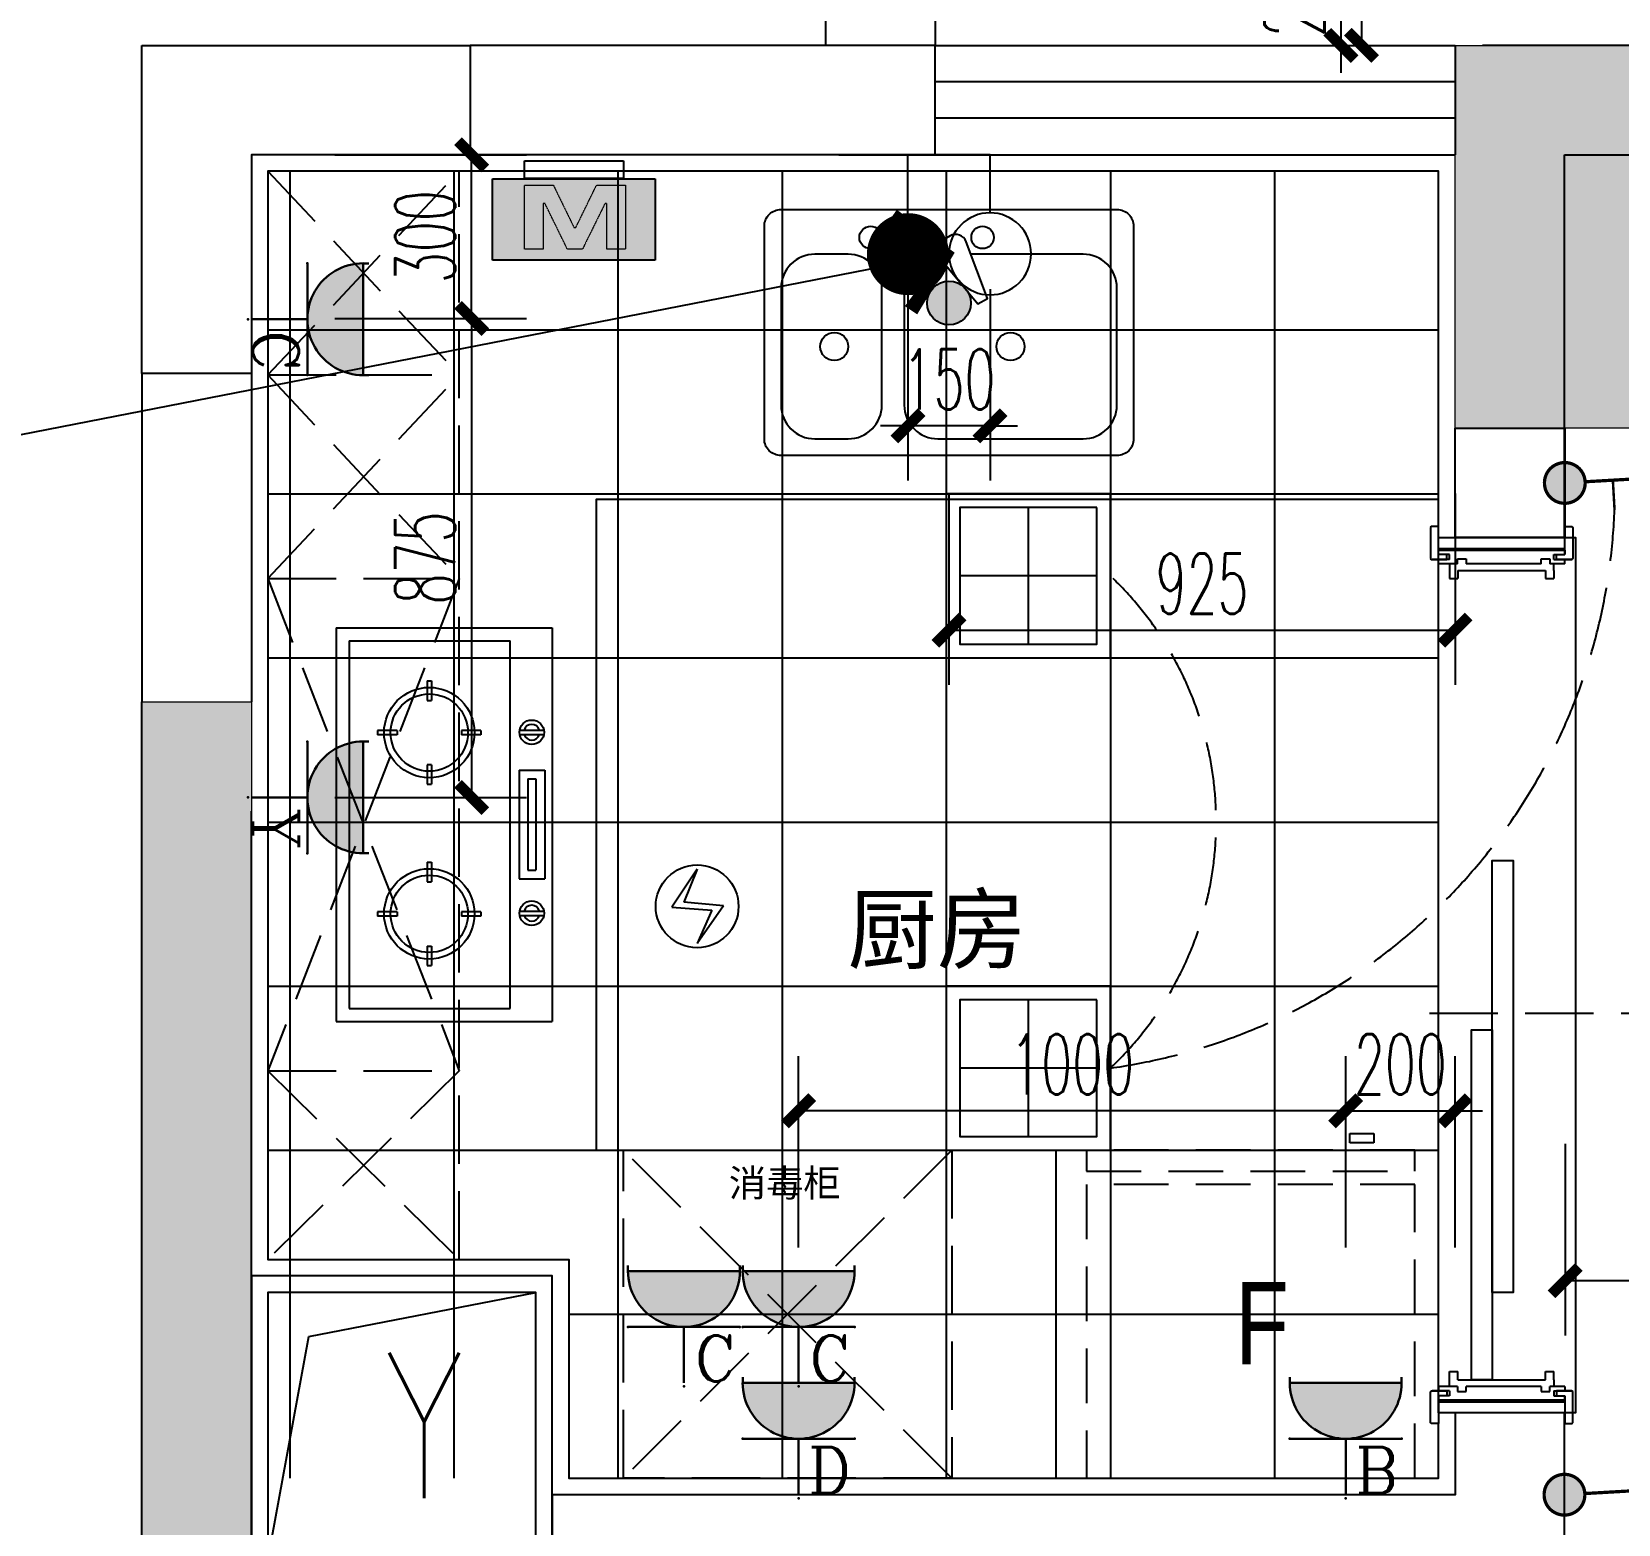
# Model space of a CAD drawing. Extents: x 184967 to 628822, y -100826 to 121332.
# Drawn here: x 392704 to 395604, y 41570 to 44299 of the extents above; entities that cross this region are included whole.
import ezdxf
from ezdxf.enums import TextEntityAlignment as Align

# ---------------------------------------------------------------- set-up
doc = ezdxf.new("R2010")
doc.units = 0
doc.header["$MEASUREMENT"] = 0
for name, pattern in [('__DASH', [0.35, 0.25, -0.1]), ('DASH', [0.35, 0.25, -0.1]), ('DASHED2', [0.375, 0.25, -0.125]), ('HIDDEN', [0.375, 0.25, -0.125])]:
    doc.linetypes.add(name, pattern=pattern)
for name, color, linetype in [('0-固定家具不到顶', 55, 'Continuous'), ('0-活动家具', 55, 'Continuous'), ('0-装饰完成面', 47, 'Continuous'), ('E-排水', 34, 'Continuous'), ('E-给水', 34, 'Continuous'), ('E02-灯具开关连线', 6, 'Continuous'), ('lvtry', 9, 'Continuous'), ('P11-平面门套', 47, 'Continuous'), ('P11-平面门扇', 47, 'Continuous'), ('P13-文字说明', 52, 'Continuous'), ('PUB_TEXT', 7, 'Continuous'), ('T-灯具尺寸', 55, 'Continuous'), ('T03-天花造型', 30, 'Continuous'), ('T05-天花灯具', 51, 'Continuous'), ('WALL', 145, 'Continuous'), ('机电设备', 34, 'HIDDEN'), ('栏杆', 4, 'Continuous'), ('看线', 67, 'Continuous')]:
    doc.layers.add(name, color=color, linetype=linetype)
for name, color, linetype, lineweight in [('4#6#-col-2F~31F$0$COLU', 7, 'Continuous', 0), ('4#6#-col-2F~31F$0$COLU_HATCH', 251, 'Continuous', 0), ('E-插座', 60, 'Continuous', 30)]:
    doc.layers.add(name, color=color, linetype=linetype, lineweight=lineweight)
doc.styles.add('_TCH_LABEL', font='COMPLEX', dxfattribs={"bigfont": 'GBCBIG'})
doc.styles.add('rmhj', font='hj.shx', dxfattribs={"width": 0.8, "bigfont": 'hzdx.shx'})
doc.styles.get("Standard").update_dxf_attribs({"font": 'gbenor.shx', "bigfont": 'gbcbig.shx'})
doc.styles.add('宋体', font='romans.shx', dxfattribs={"height": 2, "bigfont": 'gbcbig.shx'})
doc.styles.add('尺寸标注', font='txt.shx', dxfattribs={"width": 0.6, "height": 110})
doc.styles.add('文字标注', font='')
doc.styles.add('文字说明', font='')
doc.styles.get('文字标注').set_extended_font_data('SimSun')
doc.styles.get('文字说明').set_extended_font_data('Microsoft YaHei')
doc.dimstyles.new('1-50', dxfattribs={"dimscale": 50, "dimtxt": 110, "dimasz": 1, "dimexe": 2, "dimexo": 2, "dimgap": 0.6, "dimtad": 1, "dimdec": 0, "dimrnd": 5, "dimtxsty": '尺寸标注', "dimblk": 'ARCHTICK', "dimcen": 2.5, "dimclrd": 251, "dimclre": 251, "dimclrt": 50, "dimadec": 0, "dimazin": 0, "dimtfac": 1, "dimtdec": 0, "dimtix": 1, "dimtmove": 2, "dimatfit": 3, "dimldrblk": 'DOT', "dimfxl": 1, "dimarcsym": 0})
doc.dimstyles.new('标注', dxfattribs={"dimtxt": 2.5, "dimasz": 1.5, "dimexe": 1.25, "dimexo": 0.625, "dimgap": 0, "dimtad": 1, "dimdsep": 46, "dimtxsty": 'Standard', "dimblk": 'z', "dimcen": 2.5, "dimadec": 0, "dimazin": 0, "dimtm": 1e-09, "dimtfac": 1, "dimtmove": 0, "dimatfit": 3, "dimldrblk": 'z', "dimfxl": 1, "dimarcsym": 0})

# ---------------------------------------------------------------- blocks, each defined once
blk = doc.blocks.new('*U913')
h = blk.add_hatch(color=256)
edge = h.paths.add_edge_path()
edge.add_ellipse((117.7, 211), major_axis=(72.3, 72.3), ratio=1, start_angle=135, end_angle=224.9997)
edge.add_line((117.7, 108.8), (117.7, 108.8))
edge.add_ellipse((117.7, 211), major_axis=(72.3, 72.3), ratio=1, start_angle=225.0003, end_angle=315)
edge.add_line((219.9, 211), (15.5, 211))
for p, q in [((15.5, 221.2), (15.5, 211)), ((219.9, 211), (15.5, 211)), ((219.9, 221.2), (219.9, 211)), ((15.5, 108.8), (219.9, 108.8)), ((117.7, 108.8), (117.7, 6.5))]:
    blk.add_line(p, q)
at = {"extrusion": (0, 0, -1)}
blk.add_ellipse((117.7, 211), major_axis=(72.3, 72.3), ratio=1, start_param=0.785398, end_param=3.926991, dxfattribs=at)
for p in [(15.5, 108.8), (219.9, 108.8), (117.7, 0)]:
    blk.add_point(p)
at = {"style": '_TCH_LABEL', "text_generation_flag": 4}
blk.add_text('P', height=0.00409, dxfattribs=at).set_placement((117.7, 0))
at = {"style": '_TCH_LABEL'}
blk.add_attdef('B', text='', height=84.1, dxfattribs=at).set_placement((174.6, 51.2), align=Align.MIDDLE)
blk = doc.blocks.new('_ArchTick')
at = {"color": 0, "linetype": 'ByBlock', "const_width": 0.4}
blk.add_lwpolyline([(-0.5, -0.5), (0.5, 0.5)], dxfattribs=at)
blk = doc.blocks.new('*D914')
at = {"layer": 'Defpoints', "color": 0, "transparency": 16777216}
for p in [(395305.5, 42325.6), (395105.6, 41623.7), (395305.5, 41623.7)]:
    blk.add_point(p, dxfattribs=at)
at = {"layer": 'E-插座', "color": 251, "lineweight": -2, "transparency": 16777216}
for p, q in [((395105.6, 42075.6), (395105.6, 42425.6)), ((395305.5, 42075.6), (395305.5, 42425.6)), ((395105.6, 42325.6), (395055.6, 42325.6)), ((395105.6, 42325.6), (395305.5, 42325.6)), ((395305.5, 42325.6), (395355.5, 42325.6))]:
    blk.add_line(p, q, dxfattribs=at)
at = {"layer": 'E-插座', "color": 251, "lineweight": -2, "transparency": 16777216, "xscale": 50, "yscale": 50, "zscale": 50}
blk.add_blockref('_ArchTick', (395105.6, 42325.6), dxfattribs=at)
at = {"layer": 'E-插座', "color": 251, "lineweight": -2, "transparency": 16777216, "xscale": 50, "yscale": 50, "zscale": 50, "rotation": 180}
blk.add_blockref('_ArchTick', (395305.5, 42325.6), dxfattribs=at)
at = {"layer": 'E-插座', "color": 50, "transparency": 16777216, "insert": (395205.6, 42410.6), "char_height": 110, "attachment_point": 5, "style": '尺寸标注'}
blk.add_mtext('200', dxfattribs=at)
blk = doc.blocks.new('_Dot')
at = {"color": 0, "linetype": 'ByBlock', "lineweight": -2}
blk.add_line((-0.5, 0), (-1, 0), dxfattribs=at)
at = {"color": 0, "linetype": 'ByBlock', "const_width": 0.5}
blk.add_lwpolyline([(-0.25, 0, 1), (0.25, 0, 1)], format="xyb", close=True, dxfattribs=at)
blk = doc.blocks.new('*D916')
at = {"layer": 'Defpoints', "color": 0, "transparency": 16777216}
for p in [(394764.5, 44473.7), (394355.5, 44273.7), (395096.9, 44273.7)]:
    blk.add_point(p, dxfattribs=at)
at = {"layer": 'E-插座', "color": 251, "lineweight": -2, "transparency": 16777216}
for p, q in [((395096.9, 44473.7), (395096.9, 44523.7)), ((394864.5, 44473.7), (395196.9, 44473.7)), ((395096.9, 44473.7), (395096.9, 44273.7)), ((394846.9, 44273.7), (395196.9, 44273.7)), ((395096.9, 44273.7), (395096.9, 44223.7))]:
    blk.add_line(p, q, dxfattribs=at)
at = {"layer": 'E-插座', "color": 251, "lineweight": -2, "transparency": 16777216, "xscale": 50, "yscale": 50, "zscale": 50}
for p, rotation in [((395096.9, 44473.7), 270), ((395096.9, 44273.7), 90)]:
    blk.add_blockref('_ArchTick', p, dxfattribs=dict(at, rotation=rotation))
at = {"layer": 'E-插座', "color": 50, "transparency": 16777216, "insert": (395011.9, 44373.7), "char_height": 110, "attachment_point": 5, "rotation": 90, "style": '尺寸标注'}
blk.add_mtext('200', dxfattribs=at)
blk = doc.blocks.new('A$C42DA46BE')
h = blk.add_hatch(color=256)
h.dxf.hatch_style = 1
h.paths.add_polyline_path([(184.9, 117.1), (131.9, 117.1), (94.2, 39.8), (90.8, 39.8), (53.1, 117.1), (0, 117.1), (0, 0), (34.2, 0), (34.2, 83.6), (37.7, 83.6), (78.8, 0), (106.2, 0), (147.2, 83.6), (150.7, 83.6), (150.7, 0), (184.9, 0)])
at = {"color": 8, "lineweight": 0}
for p, q in [((53.1, 117.1), (0, 117.1)), ((0, 117.1), (0, 0)), ((90.8, 39.8), (53.1, 117.1)), ((131.9, 117.1), (94.2, 39.8)), ((184.9, 117.1), (131.9, 117.1)), ((184.9, 0), (184.9, 117.1)), ((34.2, 0), (34.2, 83.6)), ((34.2, 83.6), (37.7, 83.6)), ((37.7, 83.6), (78.8, 0)), ((106.2, 0), (147.2, 83.6)), ((147.2, 83.6), (150.7, 83.6)), ((150.7, 83.6), (150.7, 0)), ((94.2, 39.8), (90.8, 39.8)), ((0, 0), (34.2, 0)), ((78.8, 0), (106.2, 0)), ((150.7, 0), (184.9, 0))]:
    blk.add_line(p, q, dxfattribs=at)
blk = doc.blocks.new('*U918')
at = {"color": 167, "ltscale": 400}
for points in [[(1.893, 4.845), (7.766, 4.845), (7.766, 5.888), (1.893, 5.888)], [(9.659, 4.83), (0, 4.83), (0, 0), (9.659, 0)]]:
    blk.add_lwpolyline(points, close=True, dxfattribs=at)
at = {"color": 9, "true_color": 0xc8a7c8}
blk.add_solid([(0, 0), (0, 4.83), (9.659, 0), (9.659, 4.83)], dxfattribs=at)
at = {"xscale": 0.03246852822245483, "yscale": 0.03246852822245483, "zscale": 0.03246852822245483}
blk.add_blockref('A$C42DA46BE', (1.766, 0.641), dxfattribs=at)
blk = doc.blocks.new('*D919')
at = {"layer": 'Defpoints', "color": 0, "transparency": 16777216}
for p in [(394105.5, 42325.6), (394105.5, 41623.7), (395105.6, 41623.7)]:
    blk.add_point(p, dxfattribs=at)
at = {"layer": 'E-插座', "color": 251, "lineweight": -2, "transparency": 16777216}
for p, q in [((394105.5, 42075.6), (394105.5, 42425.6)), ((395105.6, 42075.6), (395105.6, 42425.6)), ((395105.6, 42325.6), (394105.5, 42325.6))]:
    blk.add_line(p, q, dxfattribs=at)
at = {"layer": 'E-插座', "color": 251, "lineweight": -2, "transparency": 16777216, "xscale": 50, "yscale": 50, "zscale": 50, "rotation": 180}
blk.add_blockref('_ArchTick', (394105.5, 42325.6), dxfattribs=at)
at = {"layer": 'E-插座', "color": 251, "lineweight": -2, "transparency": 16777216, "xscale": 50, "yscale": 50, "zscale": 50}
blk.add_blockref('_ArchTick', (395105.6, 42325.6), dxfattribs=at)
at = {"layer": 'E-插座', "color": 50, "transparency": 16777216, "insert": (394605.6, 42410.6), "char_height": 110, "attachment_point": 5, "style": '尺寸标注'}
blk.add_mtext('1000', dxfattribs=at)
blk = doc.blocks.new('*D920')
at = {"layer": 'Defpoints', "color": 0, "transparency": 16777216}
for p in [(393105.5, 44073.7), (393508, 44073.7), (393099, 43774.3)]:
    blk.add_point(p, dxfattribs=at)
at = {"layer": 'E-插座', "color": 251, "lineweight": -2, "transparency": 16777216}
for p, q in [((393258, 44073.7), (393608, 44073.7)), ((393508, 43774.3), (393508, 44073.7)), ((393258, 43774.3), (393608, 43774.3))]:
    blk.add_line(p, q, dxfattribs=at)
at = {"layer": 'E-插座', "color": 251, "lineweight": -2, "transparency": 16777216, "xscale": 50, "yscale": 50, "zscale": 50}
for p, rotation in [((393508, 44073.7), 90), ((393508, 43774.3), 270)]:
    blk.add_blockref('_ArchTick', p, dxfattribs=dict(at, rotation=rotation))
at = {"layer": 'E-插座', "color": 50, "transparency": 16777216, "insert": (393423, 43924), "char_height": 110, "attachment_point": 5, "rotation": 90, "style": '尺寸标注'}
blk.add_mtext('300', dxfattribs=at)
blk = doc.blocks.new('*D921')
at = {"layer": 'Defpoints', "color": 0, "transparency": 16777216}
for p in [(393099, 43774.3), (393105.5, 42898.7), (393508, 42898.7)]:
    blk.add_point(p, dxfattribs=at)
at = {"layer": 'E-插座', "color": 251, "lineweight": -2, "transparency": 16777216}
for p, q in [((393258, 43774.3), (393608, 43774.3)), ((393508, 43774.3), (393508, 42898.7)), ((393258, 42898.7), (393608, 42898.7))]:
    blk.add_line(p, q, dxfattribs=at)
at = {"layer": 'E-插座', "color": 251, "lineweight": -2, "transparency": 16777216, "xscale": 50, "yscale": 50, "zscale": 50}
for p, rotation in [((393508, 43774.3), 90), ((393508, 42898.7), 270)]:
    blk.add_blockref('_ArchTick', p, dxfattribs=dict(at, rotation=rotation))
at = {"layer": 'E-插座', "color": 50, "transparency": 16777216, "insert": (393423, 43336.5), "char_height": 110, "attachment_point": 5, "rotation": 90, "style": '尺寸标注'}
blk.add_mtext('875', dxfattribs=at)
blk = doc.blocks.new('A$C425A3D1E')
for p, q in [((0.6, 403.1), (0.6, 150)), ((182.3, 276.6), (0.6, 276.6)), ((0.6, 126.6), (0.6, 276.6)), ((0.6, 253.1), (0.6, 0)), ((106.7, 126.6), (0, 126.6))]:
    blk.add_line(p, q)
at = {"const_width": 75}
blk.add_lwpolyline([(182.3, 314.1, -1), (182.3, 239.1, -1)], format="xyb", close=True, dxfattribs=at)
blk.add_circle((181.7, 126.6), 75)
for start, end in [(90, 270), (270, 90)]:
    blk.add_arc((182.3, 276.6), 28.1, start, end)
blk = doc.blocks.new('*D961')
at = {"layer": 'Defpoints', "color": 0, "linetype": 'ByBlock', "transparency": 16777216}
for p in [(394380.5, 44043.7), (395305.5, 44043.7), (395305.5, 43204.5)]:
    blk.add_point(p, dxfattribs=at)
at = {"layer": 'E-给水', "color": 251, "lineweight": -2, "transparency": 16777216}
for p, q in [((394380.5, 43454.5), (394380.5, 43104.5)), ((395305.5, 43454.5), (395305.5, 43104.5)), ((394380.5, 43204.5), (395305.5, 43204.5))]:
    blk.add_line(p, q, dxfattribs=at)
at = {"layer": 'E-给水', "color": 251, "linetype": 'ByBlock', "lineweight": -2, "transparency": 16777216, "xscale": 50, "yscale": 50, "zscale": 50, "rotation": 180}
blk.add_blockref('_ArchTick', (394380.5, 43204.5), dxfattribs=at)
at = {"layer": 'E-给水', "color": 251, "linetype": 'ByBlock', "lineweight": -2, "transparency": 16777216, "xscale": 50, "yscale": 50, "zscale": 50}
blk.add_blockref('_ArchTick', (395305.5, 43204.5), dxfattribs=at)
at = {"layer": 'E-给水', "color": 50, "linetype": 'ByBlock', "transparency": 16777216, "insert": (394843, 43289.5), "char_height": 110, "attachment_point": 5, "style": '尺寸标注'}
blk.add_mtext('925', dxfattribs=at)
blk = doc.blocks.new('*D962')
at = {"layer": 'Defpoints', "color": 0, "linetype": 'ByBlock', "transparency": 16777216}
for p in [(394355, 44573.7), (394355.5, 44273.7), (395134.5, 44273.7)]:
    blk.add_point(p, dxfattribs=at)
at = {"layer": 'E-给水', "color": 251, "lineweight": -2, "transparency": 16777216}
for p, q in [((394884.5, 44573.7), (395234.5, 44573.7)), ((395134.5, 44573.7), (395134.5, 44273.7)), ((394884.5, 44273.7), (395234.5, 44273.7))]:
    blk.add_line(p, q, dxfattribs=at)
at = {"layer": 'E-给水', "color": 251, "linetype": 'ByBlock', "lineweight": -2, "transparency": 16777216, "xscale": 50, "yscale": 50, "zscale": 50}
for p, rotation in [((395134.5, 44573.7), 90), ((395134.5, 44273.7), 270)]:
    blk.add_blockref('_ArchTick', p, dxfattribs=dict(at, rotation=rotation))
at = {"layer": 'E-给水', "color": 50, "linetype": 'ByBlock', "transparency": 16777216, "insert": (395049.5, 44423.7), "char_height": 110, "attachment_point": 5, "rotation": 90, "style": '尺寸标注'}
blk.add_mtext('300', dxfattribs=at)
blk = doc.blocks.new('*D963')
at = {"layer": 'Defpoints', "color": 0, "linetype": 'ByBlock', "transparency": 16777216}
for p in [(394305.5, 44043.7), (394455.5, 44043.7), (394305.5, 43578)]:
    blk.add_point(p, dxfattribs=at)
at = {"layer": 'E-给水', "color": 251, "lineweight": -2, "transparency": 16777216}
for p, q in [((394305.5, 43828), (394305.5, 43478)), ((394455.5, 43828), (394455.5, 43478)), ((394305.5, 43578), (394255.5, 43578)), ((394455.5, 43578), (394305.5, 43578)), ((394455.5, 43578), (394505.5, 43578))]:
    blk.add_line(p, q, dxfattribs=at)
at = {"layer": 'E-给水', "color": 251, "linetype": 'ByBlock', "lineweight": -2, "transparency": 16777216, "xscale": 50, "yscale": 50, "zscale": 50}
blk.add_blockref('_ArchTick', (394305.5, 43578), dxfattribs=at)
at = {"layer": 'E-给水', "color": 251, "linetype": 'ByBlock', "lineweight": -2, "transparency": 16777216, "xscale": 50, "yscale": 50, "zscale": 50, "rotation": 180}
blk.add_blockref('_ArchTick', (394455.5, 43578), dxfattribs=at)
at = {"layer": 'E-给水', "color": 50, "linetype": 'ByBlock', "transparency": 16777216, "insert": (394380.5, 43663), "char_height": 110, "attachment_point": 5, "style": '尺寸标注'}
blk.add_mtext('150', dxfattribs=at)
blk = doc.blocks.new('A$C409C086C')
h = blk.add_hatch(color=251)
h.dxf.hatch_style = 1
h.paths.add_polyline_path([(63.9, 0, 1), (-63.9, 0, 1)])
blk.add_circle((0, 0), 63.9)
blk = doc.blocks.new('z')
blk.add_line((0, 0), (-1, 0))
blk.add_lwpolyline([(-1.171, 1.173, 0.36, 0.21, 0), (0, 0, 0.21, 0.36, 0), (-1.171, -1.173, 0.36, 0.36, 0)], format="xyseb")
blk = doc.blocks.new('DSDS')
at = {"color": 8}
for p, q in [((0, 125), (0, -125)), ((-125, 0), (125, 0))]:
    blk.add_line(p, q, dxfattribs=at)
at = {"ltscale": 0.1}
blk.add_lwpolyline([(-150, 150), (150, 150), (150, -150), (-150, -150)], close=True, dxfattribs=at)
at = {"color": 8}
blk.add_lwpolyline([(-125, 125), (125, 125), (125, -125), (-125, -125)], close=True, dxfattribs=at)
blk = doc.blocks.new('paiqi44')
for p, q in [((0, 1.133), (-0.769, -0.02)), ((0, 1.133), (-0.401, 0.125)), ((0.803, 0.018), (-0.401, 0.125)), ((0.803, 0.018), (0, -1.133)), ((-0.769, -0.02), (0.452, -0.116)), ((0.452, -0.116), (0, -1.133))]:
    blk.add_line(p, q)
blk.add_circle((0, 0), 1.261)
blk = doc.blocks.new('*D993')
at = {"layer": 'Defpoints', "color": 0, "linetype": 'ByBlock', "transparency": 16777216}
for p in [(395506.6, 42503.5), (396856.1, 42503.5), (395506.6, 42015)]:
    blk.add_point(p, dxfattribs=at)
at = {"layer": 'T-灯具尺寸', "color": 251, "lineweight": -2, "transparency": 16777216}
for p, q in [((395506.6, 42265), (395506.6, 41915)), ((396856.1, 42265), (396856.1, 41915)), ((396856.1, 42015), (395506.6, 42015))]:
    blk.add_line(p, q, dxfattribs=at)
at = {"layer": 'T-灯具尺寸', "color": 251, "linetype": 'ByBlock', "lineweight": -2, "transparency": 16777216, "xscale": 50, "yscale": 50, "zscale": 50, "rotation": 180}
blk.add_blockref('_ArchTick', (395506.6, 42015), dxfattribs=at)
at = {"layer": 'T-灯具尺寸', "color": 251, "linetype": 'ByBlock', "lineweight": -2, "transparency": 16777216, "xscale": 50, "yscale": 50, "zscale": 50}
blk.add_blockref('_ArchTick', (396856.1, 42015), dxfattribs=at)
at = {"layer": 'T-灯具尺寸', "color": 50, "linetype": 'ByBlock', "transparency": 16777216, "insert": (396181.3, 42100), "char_height": 110, "attachment_point": 5, "style": '尺寸标注'}
blk.add_mtext('1350', dxfattribs=at)
blk = doc.blocks.new('*U1049')
h = blk.add_hatch(color=256)
edge = h.paths.add_edge_path()
edge.add_arc((0, 0), 62.1, 277.7801, 322.7801, ccw=False)
edge.add_arc((0, 0), 62.1, 232.7801, 277.7801, ccw=False)
edge.add_arc((0, 0), 62.1, 187.7801, 232.7801, ccw=False)
edge.add_arc((0, 0), 62.1, 142.7801, 187.7801, ccw=False)
edge.add_arc((0, 0), 62.1, 97.7801, 142.7801, ccw=False)
edge.add_arc((0, 0), 62.1, 412.7801, 457.7801, ccw=False)
edge.add_arc((0, 0), 62.1, 367.7801, 412.7801, ccw=False)
edge.add_arc((0, 0), 62.1, 322.7801, 367.7801, ccw=False)
for points, const_width in [([(-8.4, 61.5), (-35.7, 261), (51.3, 272.9)], 9.94), ([(59.5, 213.4), (-27.5, 201.5)], 7.5), ([(70.1, 157.5), (-16.9, 145.6)], 7.5)]:
    blk.add_lwpolyline(points, dxfattribs=dict(const_width=const_width))
at = {"const_width": 9.94}
blk.add_lwpolyline([(49.5, -37.6, -0.198912), (8.4, -61.5, -0.198912), (-37.6, -49.5, -0.198912), (-61.5, -8.4, -0.198912), (-49.5, 37.6, -0.198912), (-8.4, 61.5, -0.198912), (37.6, 49.5, -0.198912), (61.5, 8.4, -0.198912)], format="xyb", close=True, dxfattribs=at)
blk = doc.blocks.new('*U1050')
h = blk.add_hatch(color=256)
edge = h.paths.add_edge_path()
edge.add_arc((0, 0), 62.1, 277.7801, 322.7801, ccw=False)
edge.add_arc((0, 0), 62.1, 232.7801, 277.7801, ccw=False)
edge.add_arc((0, 0), 62.1, 187.7801, 232.7801, ccw=False)
edge.add_arc((0, 0), 62.1, 142.7801, 187.7801, ccw=False)
edge.add_arc((0, 0), 62.1, 97.7801, 142.7801, ccw=False)
edge.add_arc((0, 0), 62.1, 412.7801, 457.7801, ccw=False)
edge.add_arc((0, 0), 62.1, 367.7801, 412.7801, ccw=False)
edge.add_arc((0, 0), 62.1, 322.7801, 367.7801, ccw=False)
for points, const_width in [([(-8.4, 61.5), (-35.7, 261), (51.3, 272.9)], 9.94), ([(59.5, 213.4), (-27.5, 201.5)], 7.5)]:
    blk.add_lwpolyline(points, dxfattribs=dict(const_width=const_width))
at = {"const_width": 9.94}
blk.add_lwpolyline([(49.5, -37.6, -0.198912), (8.4, -61.5, -0.198912), (-37.6, -49.5, -0.198912), (-61.5, -8.4, -0.198912), (-49.5, 37.6, -0.198912), (-8.4, 61.5, -0.198912), (37.6, 49.5, -0.198912), (61.5, 8.4, -0.198912)], format="xyb", close=True, dxfattribs=at)
blk = doc.blocks.new('*D1051')
at = {"layer": 'Defpoints', "color": 0, "linetype": 'ByBlock', "transparency": 16777216}
for p in [(395505.5, 41773.7), (395910, 41773.7), (395505.5, 41623.7)]:
    blk.add_point(p, dxfattribs=at)
at = {"layer": 'E02-灯具开关连线', "color": 251, "lineweight": -2, "transparency": 16777216}
for p, q in [((395910, 41773.7), (395910, 41823.7)), ((395660, 41773.7), (396010, 41773.7)), ((395910, 41623.7), (395910, 41773.7)), ((395660, 41623.7), (396010, 41623.7)), ((395910, 41623.7), (395910, 41573.7))]:
    blk.add_line(p, q, dxfattribs=at)
at = {"layer": 'E02-灯具开关连线', "color": 251, "linetype": 'ByBlock', "lineweight": -2, "transparency": 16777216, "xscale": 50, "yscale": 50, "zscale": 50}
for p, rotation in [((395910, 41773.7), 270), ((395910, 41623.7), 90)]:
    blk.add_blockref('_ArchTick', p, dxfattribs=dict(at, rotation=rotation))
at = {"layer": 'E02-灯具开关连线', "color": 50, "linetype": 'ByBlock', "transparency": 16777216, "insert": (395825, 41698.7), "char_height": 110, "attachment_point": 5, "rotation": 90, "style": '尺寸标注'}
blk.add_mtext('150', dxfattribs=at)
blk = doc.blocks.new('A$C59110635')
at = {"layer": 'lvtry', "ltscale": 10000}
for p, q in [((54.9, 539), (470, 620)), ((-20, 130), (54.9, 539))]:
    blk.add_line(p, q, dxfattribs=at)
for points in [[(-50, 100), (500, 100), (500, 650), (-50, 650)], [(-20, 130), (470, 130), (470, 620), (-20, 620)]]:
    blk.add_lwpolyline(points, close=True, dxfattribs=at)
at = {"layer": 'PUB_TEXT', "style": '宋体', "width": 0.7}
blk.add_text('Y', height=265.8, dxfattribs=at).set_placement((193.9, 243.8))
blk = doc.blocks.new('720X395煤气灶')
for p, q in [((360, 0), (-360, 0)), ((-360, 0), (-360, -395)), ((360, 0), (360, -395)), ((360, -395), (-360, -395))]:
    blk.add_line(p, q)
at = {"color": 251}
for p, q in [((336.2, -23.8), (-336.2, -23.8)), ((-336.2, -23.8), (-336.2, -318.2)), ((336.2, -23.8), (336.2, -318.2)), ((-159, -75.6), (-166.9, -75.6)), ((-166.9, -111.3), (-166.9, -75.6)), ((-159, -111.3), (-159, -75.6)), ((172.5, -75.6), (164.6, -75.6)), ((164.6, -111.3), (164.6, -75.6)), ((172.5, -111.3), (172.5, -75.6)), ((-159, -111.3), (-166.9, -111.3)), ((172.5, -111.3), (164.6, -111.3)), ((-221.7, -166.1), (-257.4, -166.1)), ((-257.4, -166.1), (-257.4, -174)), ((-221.7, -166.1), (-221.7, -174)), ((-68.4, -166.1), (-104.2, -166.1)), ((-104.2, -166.1), (-104.2, -174)), ((-68.4, -166.1), (-68.4, -174)), ((109.8, -166.1), (74.1, -166.1)), ((74.1, -166.1), (74.1, -174)), ((109.8, -174), (109.8, -166.1)), ((227.3, -166.1), (227.3, -174)), ((263, -166.1), (227.3, -166.1)), ((263, -166.1), (263, -174)), ((-221.7, -174), (-257.4, -174)), ((-68.4, -174), (-104.2, -174)), ((109.8, -174), (74.1, -174)), ((263, -174), (227.3, -174)), ((-166.9, -264.5), (-166.9, -228.8)), ((-159, -228.8), (-166.9, -228.8)), ((-159, -264.5), (-159, -228.8)), ((164.6, -264.5), (164.6, -228.8)), ((172.5, -228.8), (164.6, -228.8)), ((172.5, -264.5), (172.5, -228.8)), ((-159, -264.5), (-166.9, -264.5)), ((172.5, -264.5), (164.6, -264.5)), ((-336.2, -318.2), (336.2, -318.2)), ((-165.9, -335.3), (-165.9, -379.4)), ((-158, -335.3), (-158, -379.4)), ((99.6, -334.1), (-98.9, -334.1)), ((-98.9, -334.1), (-98.9, -381)), ((99.6, -334.1), (99.6, -381)), ((165.1, -335.3), (165.1, -379.4)), ((173, -335.3), (173, -379.4)), ((83.7, -350), (-83, -350)), ((-83, -350), (-83, -365.1)), ((83.7, -365.1), (-83, -365.1)), ((83.7, -350), (83.7, -365.1)), ((99.6, -381), (-98.9, -381))]:
    blk.add_line(p, q, dxfattribs=at)
for centre, radius in [((-162.9, -170.1), 82.6), ((-162.9, -170.1), 70.7), ((168.5, -170.1), 82.6), ((168.5, -170.1), 70.7), ((-161.8, -357.4), 22.4), ((169.1, -357.4), 22.4)]:
    blk.add_circle(centre, radius, dxfattribs=at)
for centre, start, end in [((-161.8, -357.4), 106.3425, 253.6575), ((-161.8, -357.4), 285.5089, 74.4911), ((169.1, -357.4), 106.3425, 253.6575), ((169.1, -357.4), 285.5089, 74.4911)]:
    blk.add_arc(centre, 14.5, start, end, dxfattribs=at)
blk = doc.blocks.new('做成ACAD TuKuai0349')
at = {"linetype": 'Continuous'}
for points in [[(-306.8, 450), (306.8, 450, -0.414214), (337.5, 419.3), (337.5, 30.7, -0.414214), (306.8, 0), (-306.8, 0, -0.414214), (-337.5, 30.7), (-337.5, 419.3, -0.414214), (-306.8, 450, -1)], [(-17.8, 362.7), (52.5, 277.2), (70.2, 287.5), (31.4, 391.1, 0.463455), (2, 401.6), (-12.3, 393.4, 0.463454), (-17.8, 362.7, 0.472033)]]:
    blk.add_lwpolyline(points, format="xyb", dxfattribs=at)
at = {"color": 250}
for points in [[(-306.8, 306.8), (-306.8, 92, 0.414214), (-245.5, 30.7), (-184.1, 30.7, 0.414214), (-122.7, 92), (-122.7, 306.8, 0.414214), (-184.1, 368.2), (-245.5, 368.2, 0.414214), (-306.8, 306.8, 1)], [(-21.1, 368.2, 0.411323), (-81.8, 306.8), (-81.8, 92, 0.414214), (-20.5, 30.7), (245.5, 30.7, 0.414214), (306.8, 92), (306.8, 306.8, 0.414214), (245.5, 368.2), (40, 368.2)]]:
    blk.add_lwpolyline(points, format="xyb", dxfattribs=at)
at = {"linetype": 'Continuous'}
for centre in [(-143.2, 398.9), (-61.4, 398.9), (61.4, 398.9)]:
    blk.add_circle(centre, 20.5, dxfattribs=at)
at = {"color": 250}
for centre in [(-209.7, 199.4), (112.5, 199.4)]:
    blk.add_circle(centre, 25.6, dxfattribs=at)
blk = doc.blocks.new('*U886')
at = {"layer": 'P11-平面门套', "ltscale": 200}
for p, q in [((36.6, 180), (35, 178.4)), ((35, 178.4), (35, 150)), ((35, 145), (35, 177)), ((93.4, 180), (36.6, 180)), ((95, 178.4), (93.4, 180)), ((95, 165), (95, 178.4)), ((0, 145), (0, 130)), ((27, 145), (0, 145)), ((27, 145), (15, 145)), ((27, 165), (35, 165)), ((27, 130.8), (27, 165)), ((35, 150), (43, 150)), ((35, 145), (44, 145)), ((43, 150), (44, 151)), ((44, 145), (44, 165)), ((44, 165), (95, 165)), ((52, -65.5), (52, 165)), ((52, 165), (52, -65.5)), ((55, 165), (55, -65.5)), ((15, 130), (0, 130)), ((15, 130), (15, -30.5)), ((27, 130.8), (36, 130.8)), ((36, 130.8), (36, 114.8)), ((27, -22.1), (27, 114.8)), ((36, 114.8), (27, 114.8)), ((27, -22.1), (36, -22.1)), ((36, -22.1), (36, -38.1)), ((0, -30.5), (0, -45.5)), ((15, -30.5), (0, -30.5)), ((15, -45.5), (0, -45.5)), ((15, -45.5), (15, -45.5)), ((15, -45.5), (27, -45.5)), ((27, -65.5), (27, -38.1)), ((36, -38.1), (27, -38.1)), ((35, -45.5), (35, -78.9)), ((35, -45.5), (44, -45.5)), ((35, -50.5), (43, -50.5)), ((35, -78.5), (35, -50.5)), ((43, -50.5), (44, -51.5)), ((44, -45.5), (44, -65.5)), ((27, -65.5), (35, -65.5)), ((36.6, -80.5), (35, -78.9)), ((93.4, -80.5), (36.6, -80.5)), ((44, -65.5), (95, -65.5)), ((52, -65.5), (44, -65.5)), ((95, -78.9), (93.4, -80.5)), ((95, -65.5), (95, -78.9))]:
    blk.add_line(p, q, dxfattribs=at)
at = {"layer": 'P11-平面门套'}
blk.add_line((74.9, 165), (74.9, -65.5), dxfattribs=at)
blk = doc.blocks.new('*U887')
at = {"layer": 'P11-平面门套', "ltscale": 200}
for p, q in [((36.6, 180), (35, 178.4)), ((35, 178.4), (35, 150)), ((35, 145), (35, 177)), ((93.4, 180), (36.6, 180)), ((95, 178.4), (93.4, 180)), ((95, 165), (95, 178.4)), ((0, 145), (0, 130)), ((27, 145), (0, 145)), ((27, 145), (15, 145)), ((27, 165), (35, 165)), ((27, 130.8), (27, 165)), ((35, 150), (43, 150)), ((35, 145), (44, 145)), ((43, 150), (44, 151)), ((44, 145), (44, 165)), ((44, 165), (95, 165)), ((52, -65.5), (52, 165)), ((52, 165), (52, -65.5)), ((55, 165), (55, -65.5)), ((15, 130), (0, 130)), ((15, 130), (15, -30.5)), ((27, 130.8), (36, 130.8)), ((36, 130.8), (36, 114.8)), ((27, -22.1), (27, 114.8)), ((36, 114.8), (27, 114.8)), ((27, -22.1), (36, -22.1)), ((36, -22.1), (36, -38.1)), ((0, -30.5), (0, -45.5)), ((15, -30.5), (0, -30.5)), ((15, -45.5), (0, -45.5)), ((15, -45.5), (15, -45.5)), ((15, -45.5), (27, -45.5)), ((27, -65.5), (27, -38.1)), ((36, -38.1), (27, -38.1)), ((35, -45.5), (35, -78.9)), ((35, -45.5), (44, -45.5)), ((35, -50.5), (43, -50.5)), ((35, -78.5), (35, -50.5)), ((43, -50.5), (44, -51.5)), ((44, -45.5), (44, -65.5)), ((27, -65.5), (35, -65.5)), ((36.6, -80.5), (35, -78.9)), ((93.4, -80.5), (36.6, -80.5)), ((44, -65.5), (95, -65.5)), ((52, -65.5), (44, -65.5)), ((95, -78.9), (93.4, -80.5)), ((95, -65.5), (95, -78.9))]:
    blk.add_line(p, q, dxfattribs=at)
at = {"layer": 'P11-平面门套'}
blk.add_line((74.9, 165), (74.9, -65.5), dxfattribs=at)
blk = doc.blocks.new('bimgbg')
at = {"linetype": 'DASHED2', "ltscale": 400}
for p, q in [((494831.1, -275154.3), (494231.1, -275154.3)), ((494231.1, -275154.3), (494231.1, -275691.8)), ((494831.1, -275691.8), (494831.1, -275154.3)), ((494231.1, -275691.8), (494831.1, -275691.8)), ((494831.1, -275716.1), (494231.1, -275716.1)), ((494231.1, -275716.1), (494231.1, -275754.3)), ((494831.1, -275754.3), (494831.1, -275716.1)), ((494231.1, -275754.3), (494831.1, -275754.3)), ((494305.8, -275767.5), (494349.6, -275767.5)), ((494305.8, -275785), (494305.8, -275767.5)), ((494349.6, -275767.5), (494349.6, -275785)), ((494349.6, -275785), (494305.8, -275785))]:
    blk.add_line(p, q, dxfattribs=at)
blk = doc.blocks.new('A$C27C70A97')
at = {"rotation": 270}
blk.add_blockref('bimgbg', (275785, 494831.1), dxfattribs=at)
at = {"style": 'rmhj', "width": 0.8}
blk.add_text('F', height=150, rotation=90, dxfattribs=at).set_placement((422, 271.8))

msp = doc.modelspace()

# ---------------------------------------------------------------- hatches: boundary and pattern name
at = {"layer": '4#6#-col-2F~31F$0$COLU_HATCH'}
for points in [[(395755.5, 44273.7), (395755.5, 44073.7), (395755.5, 44073.7), (395755.5, 43573.7), (395305.5, 43573.7), (395305.5, 44273.7)], [(393105.5, 43073.7), (393105.5, 41473.7), (393655.5, 41473.7), (393655.5, 41173.7), (392905.5, 41173.7), (392905.5, 43073.7)]]:
    msp.add_hatch(color=252, dxfattribs=at).paths.add_polyline_path(points)

# ---------------------------------------------------------------- linework, layer by layer
at = {"layer": '0-固定家具不到顶', "linetype": 'DASH', "ltscale": 500}
for p, q in [((394385.5, 41653.7), (393785.5, 42253.7)), ((394385.5, 42253.7), (393785.5, 41653.7))]:
    msp.add_line(p, q, dxfattribs=at)
at = {"layer": '0-固定家具不到顶'}
msp.add_lwpolyline([(395275.5, 43443.7), (393735.5, 43443.7), (393735.5, 42253.7), (394575.5, 42253.7), (394575.5, 41653.7)], dxfattribs=at)
at = {"layer": '0-固定家具不到顶', "linetype": 'DASH', "ltscale": 500}
msp.add_lwpolyline([(394385.5, 41653.7), (393785.5, 41653.7), (393785.5, 42253.7), (394385.5, 42253.7)], close=True, dxfattribs=at)
at = {"layer": '0-活动家具', "linetype": '__DASH', "ltscale": 500}
for p, q in [((393135.5, 43671.2), (393485.5, 43671.2)), ((393485.5, 43298.7), (393135.5, 42398.7)), ((393135.5, 43298.7), (393485.5, 42398.7)), ((393135.5, 43298.7), (393485.5, 43298.7)), ((393135.5, 42398.7), (393485.5, 42398.7)), ((393485.5, 42398.7), (393135.5, 42053.7)), ((393135.5, 42398.7), (393485.5, 42053.7))]:
    msp.add_line(p, q, dxfattribs=at)
at = {"layer": '0-活动家具', "color": 250, "linetype": '__DASH', "ltscale": 500}
msp.add_line((395258.8, 42504.1), (398312.1, 42504.1), dxfattribs=at)
at = {"layer": '0-活动家具', "linetype": '__DASH', "ltscale": 500}
msp.add_lwpolyline([(393135.5, 42053.7), (393485.5, 42053.7), (393485.5, 44043.7), (393135.5, 44043.7)], close=True, dxfattribs=at)
for points in [[(393135.5, 43671.3), (393485.5, 44043.7)], [(393135.5, 44043.7), (393485.5, 43671.3)], [(393135.5, 43298.8), (393485.5, 43671.3)], [(393135.5, 43671.3), (393485.5, 43298.8)]]:
    msp.add_lwpolyline(points, dxfattribs=at)
at = {"layer": '0-装饰完成面'}
msp.add_lwpolyline([(395275.5, 43373.7), (395275.5, 43393.7), (395275.5, 43393.7), (395275.5, 44043.7), (393135.5, 44043.7), (393135.5, 42053.7), (393685.5, 42053.7), (393685.5, 41653.7), (395275.5, 41653.7), (395275.5, 41753.7)], dxfattribs=at)
at = {"layer": '4#6#-col-2F~31F$0$COLU', "color": 6}
for points in [[(395755.5, 44273.7), (395755.5, 44073.7), (395755.5, 44073.7), (395755.5, 43573.7), (395305.5, 43573.7), (395305.5, 44273.7)], [(393105.5, 43073.7), (393105.5, 41473.7), (393655.5, 41473.7), (393655.5, 41173.7), (392905.5, 41173.7), (392905.5, 43073.7)]]:
    msp.add_lwpolyline(points, close=True, dxfattribs=at)
at = {"layer": 'E02-灯具开关连线', "color": 6, "linetype": 'DASH', "ltscale": 500}
for centre, radius, start, end in [((394527.5, 43463.6), 1070.2, 277.9507, 357.8989), ((394248.6, 42853.7), 620.3, 313.4966, 46.5034)]:
    msp.add_arc(centre, radius, start, end, dxfattribs=at)
at = {"layer": 'P11-平面门扇'}
for points in [[(395373.5, 41993.5), (395373.5, 42783.5), (395411.5, 42783.5), (395411.5, 41993.5)], [(395335.5, 41833.7), (395335.5, 42473.7), (395373.5, 42473.7), (395373.5, 41833.7)]]:
    msp.add_lwpolyline(points, close=True, dxfattribs=at)
at = {"layer": 'T03-天花造型', "color": 55, "linetype": 'ByBlock'}
for p, q in [((393175.5, 44043.7), (393175.5, 41653.7)), ((393475.5, 44043.7), (393475.5, 41653.7)), ((393775.5, 44043.7), (393775.5, 41653.7)), ((394075.5, 44043.7), (394075.5, 41653.7)), ((394375.5, 44043.7), (394375.5, 41653.7)), ((394675.5, 44043.7), (394675.5, 41653.7)), ((394975.5, 44043.7), (394975.5, 41653.7)), ((393135.5, 43753.7), (395275.5, 43753.7)), ((393135.5, 43453.7), (395275.5, 43453.7)), ((393135.5, 43153.7), (395275.5, 43153.7)), ((393135.5, 42853.7), (395275.5, 42853.7)), ((393135.5, 42553.7), (395275.5, 42553.7)), ((393135.5, 42253.7), (395275.5, 42253.7)), ((393685.5, 41953.7), (395275.5, 41953.7))]:
    msp.add_line(p, q, dxfattribs=at)
msp.add_lwpolyline([(395275.5, 43373.7), (395525.5, 43373.7), (395525.5, 41773.7), (395275.5, 41773.7)], close=True, dxfattribs=at)
at = {"layer": 'WALL', "extrusion": (0, 0, -1)}
msp.add_line((395305.5, 44273.7), (395305.5, 44073.7), dxfattribs=at)
at = {"layer": 'WALL'}
for p, q in [((395805.5, 44273.7), (395355.5, 44273.7)), ((395505.5, 43373.7), (395505.5, 44073.7)), ((395505.5, 44073.7), (395805.5, 44073.7)), ((392905.5, 41273.7), (392905.5, 43073.7)), ((392905.5, 41273.7), (392905.5, 43073.7)), ((393105.5, 41473.7), (393105.5, 42873.7)), ((393105.5, 41473.7), (393105.5, 42873.7))]:
    msp.add_line(p, q, dxfattribs=at)
for points in [[(394355.5, 44273.7), (394155.5, 44273.7), (394155.5, 45473.7), (394355.5, 45473.7)], [(395305.5, 43573.7), (395506.1, 43573.7), (395506.1, 43373.7), (395305.5, 43373.7)]]:
    msp.add_lwpolyline(points, close=True, dxfattribs=at)
for points in [[(392905.5, 44273.7), (393505.5, 44273.7), (393505.5, 44073.7), (393105.5, 44073.7), (393105.5, 43673.7), (392905.5, 43673.7), (392905.5, 44273.7)], [(395505.5, 41173.7), (395505.5, 41773.7), (395305.5, 41773.7), (395305.5, 41623.7), (393655.5, 41623.7), (393655.5, 41173.7)]]:
    msp.add_lwpolyline(points, dxfattribs=at)
at = {"layer": '栏杆', "extrusion": (0, 0, -1)}
for p, q in [((394355.5, 44073.7), (394355.5, 44273.7)), ((394355.5, 44273.7), (395305.5, 44273.7)), ((395305.5, 44207.1), (394355.5, 44207.1)), ((395305.5, 44140.4), (394355.5, 44140.4)), ((394355.5, 44073.7), (395305.5, 44073.7))]:
    msp.add_line(p, q, dxfattribs=at)
at = {"layer": '看线'}
for p, q in [((394355.5, 44273.7), (393505.5, 44273.7)), ((394355.5, 44073.7), (393505.5, 44073.7))]:
    msp.add_line(p, q, dxfattribs=at)
for points in [[(392905.5, 43673.7), (392905.5, 43073.7)], [(393105.5, 43673.7), (393105.5, 43073.7)]]:
    msp.add_lwpolyline(points, dxfattribs=at)

# ---------------------------------------------------------------- block references
at = {"layer": '0-固定家具不到顶'}
msp.add_blockref('做成ACAD TuKuai0349', (394380.5, 43523.7), dxfattribs=at)
at = {"layer": '0-固定家具不到顶', "rotation": 90}
msp.add_blockref('720X395煤气灶', (393260.5, 42848.7), dxfattribs=at)
at = {"layer": '0-活动家具', "linetype": '__DASH', "ltscale": 0.4, "rotation": 270}
msp.add_blockref('A$C27C70A97', (394631.8, 42284.4), dxfattribs=at)
at = {"layer": 'E-排水', "xscale": 0.6256832760932753, "yscale": 0.6256832760932753, "zscale": 0.6256832760932753, "rotation": 90}
msp.add_blockref('A$C409C086C', (394380.5, 43802.6), dxfattribs=at)
at = {"layer": 'E-插座', "rotation": 270}
for p, values in [((393099, 43890.7), {'B': 'C'}), ((393099, 43016.4), {'B': 'Y'})]:
    msp.add_blockref('*U913', p, dxfattribs=at).add_auto_attribs(values)
at = {"layer": 'E-插座'}
for p, values in [((393778.3, 41821.6), {'B': 'C'}), ((393987.9, 41821.6), {'B': 'C'}), ((393987.9, 41617.2), {'B': 'D'}), ((394987.9, 41617.2), {'B': 'B'})]:
    msp.add_blockref('*U913', p, dxfattribs=at).add_auto_attribs(values)
at = {"layer": 'E-给水', "xscale": -1, "rotation": 90}
msp.add_blockref('A$C425A3D1E', (394582.1, 44074.3), dxfattribs=at)
at = {"layer": 'E02-灯具开关连线', "color": 6, "xscale": 0.5999999999999952, "yscale": 0.5999999999999952, "zscale": 0.5999999999999952, "rotation": 265.5006262707162}
for name, p in [('*U1049', (395506.1, 43473.7)), ('*U1050', (395505.5, 41623.7))]:
    msp.add_blockref(name, p, dxfattribs=at)
at = {"layer": 'lvtry'}
msp.add_blockref('A$C59110635', (393155.5, 41373.7), dxfattribs=at)
at = {"layer": 'P11-平面门套', "rotation": 90}
msp.add_blockref('*U886', (395440.5, 43298.8), dxfattribs=at)
at = {"layer": 'P11-平面门套', "xscale": -1, "rotation": 90}
msp.add_blockref('*U887', (395440.5, 41848.7), dxfattribs=at)
at = {"layer": 'T05-天花灯具', "xscale": -1}
for p in [(394525.5, 43303.7), (394525.5, 42403.7)]:
    msp.add_blockref('DSDS', p, dxfattribs=at)
at = {"layer": 'T05-天花灯具', "xscale": 60.0000002635816, "yscale": 60.0000002635816, "zscale": 60.0000002635816}
msp.add_blockref('paiqi44', (393920.2, 42699.5), dxfattribs=at)
at = {"layer": '机电设备', "xscale": -30.79905375026579, "yscale": 30.79905375026579, "zscale": 30.79905375026579}
msp.add_blockref('*U918', (393843.7, 43881.2), dxfattribs=at)

# ---------------------------------------------------------------- texts
at = {"layer": '0-固定家具不到顶', "linetype": 'DASH', "ltscale": 500, "insert": (393978, 42163.2), "char_height": 50, "attachment_point": 7, "style": '文字说明'}
msp.add_mtext_dynamic_manual_height_columns('消毒柜', width=273.246, gutter_width=600, heights=[0], dxfattribs=at)
at = {"layer": 'P13-文字说明', "color": 52, "style": '文字标注'}
msp.add_text('厨房', height=120, dxfattribs=at).set_placement((394194.9, 42597.9, 0))

# ---------------------------------------------------------------- dimensions: what is measured, and where the dimension line sits
at = {"layer": 'E-插座'}
for base, p1, p2, picture, middle in [((395096.9, 44273.7), (394764.5, 44473.7), (394355.5, 44273.7), '*D916', (395011.9, 44373.7)), ((393508, 44073.7), (393099, 43774.3), (393105.5, 44073.7), '*D920', (393423, 43924)), ((393508, 42898.7), (393099, 43774.3), (393105.5, 42898.7), '*D921', (393423, 43336.5))]:
    dim = msp.add_linear_dim(base=base, p1=p1, p2=p2, angle=90, dimstyle='1-50', override={"dimfxl": 5, "dimfxlon": 1}, dxfattribs=at)
    dim.commit()
    dim.dimension.update_dxf_attribs({"geometry": picture, "text_midpoint": middle})
for base, p2, picture, middle in [((394105.5, 42325.6), (394105.5, 41623.7), '*D919', (394605.6, 42410.6)), ((395305.5, 42325.6), (395305.5, 41623.7), '*D914', (395205.6, 42410.6))]:
    dim = msp.add_linear_dim(base=base, p1=(395105.6, 41623.7), p2=p2, dimstyle='1-50', override={"dimfxl": 5, "dimfxlon": 1}, dxfattribs=at)
    dim.commit()
    dim.dimension.update_dxf_attribs({"geometry": picture, "text_midpoint": middle})
at = {"layer": 'E-给水', "color": 1, "linetype": 'ByBlock'}
dim = msp.add_linear_dim(base=(395134.5, 44273.7), p1=(394355, 44573.7), p2=(394355.5, 44273.7), angle=90, dimstyle='1-50', override={"dimfxl": 5, "dimfxlon": 1}, dxfattribs=at)
dim.commit()
dim.dimension.update_dxf_attribs({"geometry": '*D962', "text_midpoint": (395049.5, 44423.7)})
for base, p1, p2, picture, middle in [((394305.5, 43578), (394455.5, 44043.7), (394305.5, 44043.7), '*D963', (394380.5, 43663)), ((395305.5, 43204.5), (394380.5, 44043.7), (395305.5, 44043.7), '*D961', (394843, 43289.5))]:
    dim = msp.add_linear_dim(base=base, p1=p1, p2=p2, dimstyle='1-50', override={"dimfxl": 5, "dimfxlon": 1}, dxfattribs=at)
    dim.commit()
    dim.dimension.update_dxf_attribs({"geometry": picture, "text_midpoint": middle})
at = {"layer": 'E02-灯具开关连线', "color": 1, "linetype": 'ByBlock'}
dim = msp.add_linear_dim(base=(395910, 41773.7), p1=(395505.5, 41623.7), p2=(395505.5, 41773.7), angle=90, dimstyle='1-50', override={"dimfxl": 5, "dimfxlon": 1}, dxfattribs=at)
dim.commit()
dim.dimension.update_dxf_attribs({"geometry": '*D1051', "text_midpoint": (395825, 41698.7)})
at = {"layer": 'T-灯具尺寸', "color": 1, "linetype": 'ByBlock'}
dim = msp.add_linear_dim(base=(395506.5814, 42015), p1=(396856.0641, 42503.5202), p2=(395506.5814, 42503.5202), angle=180, dimstyle='1-50', override={"dimfxl": 5, "dimfxlon": 1}, dxfattribs=at)
dim.commit()
dim.dimension.update_dxf_attribs({"geometry": '*D993', "text_midpoint": (396181.3227, 42100)})

# ---------------------------------------------------------------- leaders
at = {"layer": 'E-给水'}
msp.add_leader([(394380.5, 43892.6, -6.9), (392684.2, 43561.7, -6.9), (391057, 43561.7, -6.9)], dimstyle='标注', override={"dimscale": 75.000002, "dimasz": 1}, dxfattribs=at)

doc.saveas('drawing.dxf')
